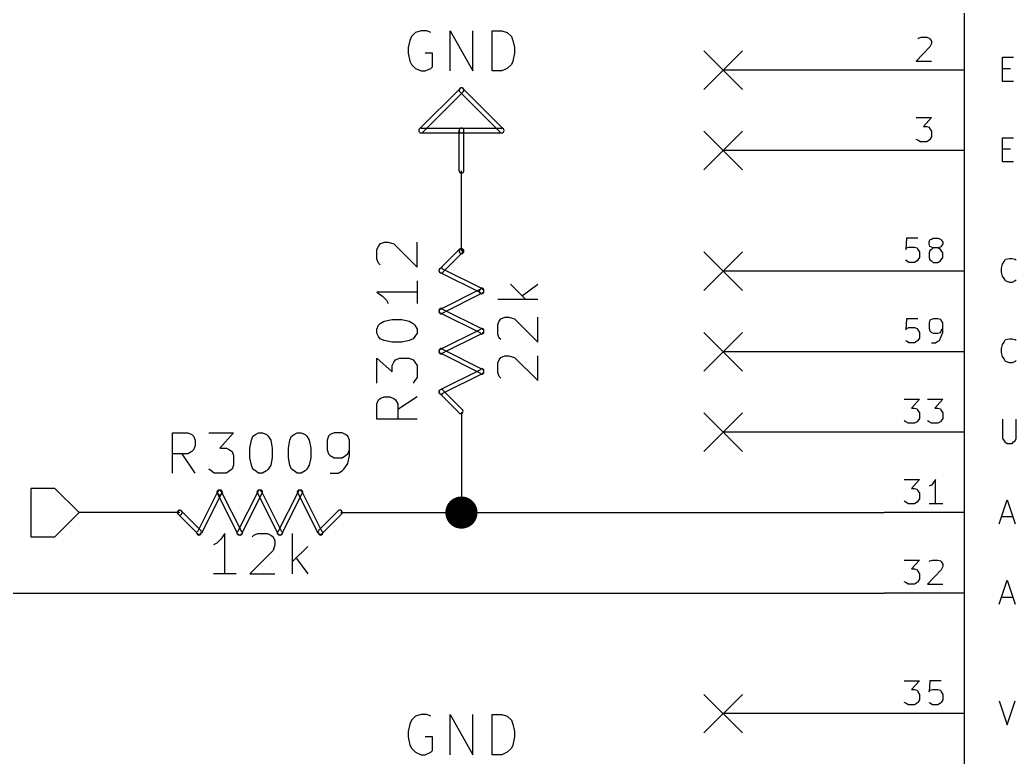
# Model space of a CAD drawing. Extents: x 10 to 287, y -200 to -10.
# Drawn here: x 76.87 to 108.31, y -121.39 to -98.11 of the extents above; entities that cross this region are included whole.
import ezdxf

# ---------------------------------------------------------------- set-up
doc = ezdxf.new("R2010")
doc.units = 0
doc.header["$MEASUREMENT"] = 0

msp = doc.modelspace()

# ---------------------------------------------------------------- linework, layer by layer
at = {"layer": 'Blue 2'}
for p, q in [((98.4504, -99.0854), (99.6696, -100.305)), ((99.6696, -99.0854), (98.4504, -100.305)), ((98.4504, -101.625), (99.6696, -102.845)), ((99.6696, -101.625), (98.4504, -102.845)), ((98.4504, -105.435), (99.6696, -106.655)), ((99.6696, -105.435), (98.4504, -106.655)), ((98.4504, -107.975), (99.6696, -109.195)), ((99.6696, -107.975), (98.4504, -109.195)), ((98.4504, -110.515), (99.6696, -111.735)), ((99.6696, -110.515), (98.4504, -111.735)), ((98.4504, -119.405), (99.6696, -120.625)), ((99.6696, -119.405), (98.4504, -120.625))]:
    msp.add_line(p, q, dxfattribs=at)
at = {"layer": 'Brown 2'}
for p, q in [((77.978, -112.903), (77.216, -112.903)), ((77.216, -112.903), (77.216, -114.427)), ((78.74, -113.665), (77.978, -112.903)), ((77.978, -114.427), (78.74, -113.665)), ((77.216, -114.427), (77.978, -114.427))]:
    msp.add_line(p, q, dxfattribs=at)
at = {"layer": 'Cyan 2'}
for p, q in [((89.2302, -98.6282), (89.1794, -98.7552)), ((89.3572, -98.5012), (89.2302, -98.6282)), ((89.535, -98.4504), (89.3572, -98.5012)), ((89.7128, -98.4504), (89.535, -98.4504)), ((89.8398, -98.5012), (89.7128, -98.4504)), ((90.4494, -99.7204), (90.4494, -98.4504)), ((90.4494, -98.4504), (91.1606, -99.7204)), ((91.1606, -99.7204), (91.1606, -98.4504)), ((91.7702, -99.7204), (91.7702, -98.4504)), ((91.7702, -98.4504), (92.075, -98.4504)), ((92.075, -98.4504), (92.2528, -98.5012)), ((92.2528, -98.5012), (92.3798, -98.6282)), ((92.3798, -98.6282), (92.4306, -98.7552)), ((89.1794, -98.7552), (89.1286, -98.9838)), ((89.1286, -98.9838), (89.1286, -99.1616)), ((92.4306, -98.7552), (92.4814, -98.9838)), ((92.4814, -98.9838), (92.4814, -99.1616)), ((89.1286, -99.1616), (89.1794, -99.4156)), ((89.8906, -99.1616), (89.662, -99.1616)), ((89.8906, -99.5934), (89.8906, -99.1616)), ((92.4814, -99.1616), (92.4306, -99.4156)), ((107.874, -100.051), (107.874, -99.2886)), ((107.874, -99.2886), (108.229, -99.2886)), ((89.1794, -99.4156), (89.2302, -99.5172)), ((89.2302, -99.5172), (89.3572, -99.6442)), ((89.8398, -99.6442), (89.8906, -99.5934)), ((92.3798, -99.5172), (92.2528, -99.6442)), ((92.4306, -99.4156), (92.3798, -99.5172)), ((89.3572, -99.6442), (89.535, -99.7204)), ((89.535, -99.7204), (89.662, -99.7204)), ((89.662, -99.7204), (89.8398, -99.6442)), ((92.075, -99.7204), (91.7702, -99.7204)), ((92.2528, -99.6442), (92.075, -99.7204)), ((107.874, -99.6442), (108.128, -99.6442)), ((108.229, -100.051), (107.874, -100.051)), ((107.874, -102.591), (107.874, -101.829)), ((107.874, -101.829), (108.229, -101.829)), ((107.874, -102.184), (108.128, -102.184)), ((108.229, -102.591), (107.874, -102.591)), ((88.138, -105.359), (88.1888, -105.258)), ((88.1888, -105.258), (88.2396, -105.181)), ((88.2396, -105.181), (88.3666, -105.131)), ((88.3666, -105.131), (88.4936, -105.131)), ((88.4936, -105.131), (88.6714, -105.181)), ((88.6714, -105.181), (89.408, -105.918)), ((89.408, -105.918), (89.408, -105.131)), ((88.138, -105.664), (88.138, -105.359)), ((88.1888, -105.791), (88.138, -105.664)), ((88.2396, -105.842), (88.1888, -105.791)), ((107.848, -105.943), (107.874, -105.816)), ((107.874, -105.816), (107.925, -105.74)), ((107.925, -105.74), (107.975, -105.664)), ((107.975, -105.664), (108.102, -105.639)), ((108.102, -105.639), (108.179, -105.639)), ((108.179, -105.639), (108.28, -105.664)), ((108.28, -105.664), (108.306, -105.689)), ((107.848, -106.07), (107.848, -105.943)), ((107.874, -106.197), (107.848, -106.07)), ((107.925, -106.274), (107.874, -106.197)), ((89.408, -106.35), (89.408, -107.061)), ((92.3544, -106.451), (92.837, -106.934)), ((92.7354, -106.807), (93.218, -106.451)), ((107.975, -106.35), (107.925, -106.274)), ((108.102, -106.401), (107.975, -106.35)), ((108.179, -106.401), (108.102, -106.401)), ((108.28, -106.35), (108.179, -106.401)), ((108.306, -106.324), (108.28, -106.35)), ((89.408, -106.705), (88.138, -106.705)), ((88.138, -106.705), (88.3158, -106.832)), ((88.3158, -106.832), (88.4428, -106.959)), ((88.4428, -106.959), (88.4936, -107.061)), ((93.218, -106.934), (91.948, -106.934)), ((92.0496, -107.544), (92.1766, -107.493)), ((92.1766, -107.493), (92.3036, -107.493)), ((92.3036, -107.493), (92.4814, -107.544)), ((93.218, -108.28), (93.218, -107.493)), ((88.138, -107.874), (88.1888, -107.747)), ((88.1888, -107.747), (88.2396, -107.696)), ((88.2396, -107.696), (88.3666, -107.62)), ((88.3666, -107.62), (88.6206, -107.569)), ((88.6206, -107.569), (88.9254, -107.569)), ((88.9254, -107.569), (89.154, -107.62)), ((89.154, -107.62), (89.281, -107.696)), ((89.281, -107.696), (89.3318, -107.747)), ((89.3318, -107.747), (89.408, -107.874)), ((91.948, -107.721), (91.9988, -107.62)), ((91.948, -108.026), (91.948, -107.721)), ((91.9988, -107.62), (92.0496, -107.544)), ((92.4814, -107.544), (93.218, -108.28)), ((88.138, -108.001), (88.138, -107.874)), ((88.1888, -108.102), (88.138, -108.001)), ((88.2396, -108.179), (88.1888, -108.102)), ((89.3318, -108.102), (89.281, -108.179)), ((89.408, -108.001), (89.3318, -108.102)), ((89.408, -107.874), (89.408, -108.001)), ((91.9988, -108.153), (91.948, -108.026)), ((88.3666, -108.229), (88.2396, -108.179)), ((88.6206, -108.28), (88.3666, -108.229)), ((88.9254, -108.28), (88.6206, -108.28)), ((89.154, -108.229), (88.9254, -108.28)), ((89.281, -108.179), (89.154, -108.229)), ((92.0496, -108.204), (91.9988, -108.153)), ((107.848, -108.483), (107.874, -108.356)), ((107.874, -108.356), (107.925, -108.28)), ((107.925, -108.28), (107.975, -108.204)), ((107.975, -108.204), (108.102, -108.179)), ((108.102, -108.179), (108.179, -108.179)), ((108.179, -108.179), (108.28, -108.204)), ((108.28, -108.204), (108.306, -108.229)), ((92.0496, -108.763), (92.1766, -108.712)), ((92.1766, -108.712), (92.3036, -108.712)), ((92.3036, -108.712), (92.4814, -108.763)), ((93.218, -109.499), (93.218, -108.712)), ((107.848, -108.61), (107.848, -108.483)), ((107.874, -108.737), (107.848, -108.61)), ((107.925, -108.814), (107.874, -108.737)), ((88.138, -109.576), (88.138, -108.788)), ((88.138, -108.788), (88.6206, -109.22)), ((88.6206, -109.017), (88.6714, -108.915)), ((88.6206, -109.22), (88.6206, -109.017)), ((88.6714, -108.915), (88.7222, -108.839)), ((88.7222, -108.839), (88.8492, -108.788)), ((88.8492, -108.788), (89.154, -108.788)), ((89.154, -108.788), (89.281, -108.839)), ((89.281, -108.839), (89.3318, -108.915)), ((89.3318, -108.915), (89.408, -109.017)), ((89.408, -109.017), (89.408, -109.398)), ((91.948, -108.941), (91.9988, -108.839)), ((91.948, -109.245), (91.948, -108.941)), ((91.9988, -108.839), (92.0496, -108.763)), ((92.4814, -108.763), (93.218, -109.499)), ((107.975, -108.89), (107.925, -108.814)), ((108.102, -108.941), (107.975, -108.89)), ((108.179, -108.941), (108.102, -108.941)), ((108.28, -108.89), (108.179, -108.941)), ((108.306, -108.864), (108.28, -108.89)), ((91.9988, -109.372), (91.948, -109.245)), ((92.0496, -109.423), (91.9988, -109.372)), ((89.3318, -109.499), (89.281, -109.576)), ((89.408, -109.398), (89.3318, -109.499)), ((88.2396, -110.058), (88.3666, -110.007)), ((88.3666, -110.007), (88.5444, -110.007)), ((88.5444, -110.007), (88.6714, -110.058)), ((89.408, -110.007), (88.7984, -110.414)), ((88.138, -110.236), (88.1888, -110.109)), ((88.138, -110.719), (88.138, -110.236)), ((88.1888, -110.109), (88.2396, -110.058)), ((88.6714, -110.058), (88.7222, -110.109)), ((88.7222, -110.109), (88.7984, -110.236)), ((88.7984, -110.236), (88.7984, -110.719)), ((89.408, -110.719), (88.138, -110.719)), ((107.874, -110.719), (107.874, -111.328)), ((108.306, -111.328), (108.306, -110.719)), ((81.6864, -112.42), (81.6864, -111.15)), ((81.6864, -111.15), (82.169, -111.15)), ((82.169, -111.15), (82.296, -111.201)), ((82.296, -111.201), (82.3468, -111.252)), ((82.3468, -111.252), (82.3976, -111.379)), ((82.8294, -111.15), (83.6168, -111.15)), ((83.6168, -111.15), (83.185, -111.633)), ((84.1756, -111.379), (84.2264, -111.252)), ((84.2264, -111.252), (84.3026, -111.201)), ((84.3026, -111.201), (84.4042, -111.15)), ((84.4042, -111.15), (84.5312, -111.15)), ((84.5312, -111.15), (84.6582, -111.201)), ((84.6582, -111.201), (84.709, -111.252)), ((84.709, -111.252), (84.7852, -111.379)), ((85.3948, -111.379), (85.4456, -111.252)), ((85.4456, -111.252), (85.5218, -111.201)), ((85.5218, -111.201), (85.6234, -111.15)), ((85.6234, -111.15), (85.7504, -111.15)), ((85.7504, -111.15), (85.8774, -111.201)), ((85.8774, -111.201), (85.9282, -111.252)), ((85.9282, -111.252), (86.0044, -111.379)), ((86.614, -111.252), (86.5632, -111.379)), ((86.6648, -111.201), (86.614, -111.252)), ((86.7918, -111.15), (86.6648, -111.201)), ((87.0458, -111.15), (86.7918, -111.15)), ((87.1474, -111.201), (87.0458, -111.15)), ((87.2236, -111.252), (87.1474, -111.201)), ((87.2744, -111.379), (87.2236, -111.252)), ((82.3976, -111.557), (82.3468, -111.684)), ((82.3976, -111.379), (82.3976, -111.557)), ((84.1248, -111.633), (84.1756, -111.379)), ((84.7852, -111.379), (84.836, -111.633)), ((85.344, -111.633), (85.3948, -111.379)), ((86.0044, -111.379), (86.0552, -111.633)), ((86.5632, -111.379), (86.5632, -111.684)), ((87.2744, -111.862), (87.2744, -111.379)), ((107.874, -111.328), (107.925, -111.404)), ((107.925, -111.404), (107.95, -111.43)), ((107.95, -111.43), (108.026, -111.481)), ((108.026, -111.481), (108.179, -111.481)), ((108.179, -111.481), (108.229, -111.43)), ((108.229, -111.43), (108.28, -111.404)), ((108.28, -111.404), (108.306, -111.328)), ((82.169, -111.811), (81.6864, -111.811)), ((82.3976, -112.42), (81.9912, -111.811)), ((82.296, -111.735), (82.169, -111.811)), ((82.3468, -111.684), (82.296, -111.735)), ((83.185, -111.633), (83.3882, -111.633)), ((83.3882, -111.633), (83.4898, -111.684)), ((83.4898, -111.684), (83.566, -111.735)), ((83.566, -111.735), (83.6168, -111.862)), ((83.6168, -111.862), (83.6168, -112.166)), ((84.1248, -111.938), (84.1248, -111.633)), ((84.836, -111.633), (84.836, -111.938)), ((85.344, -111.938), (85.344, -111.633)), ((86.0552, -111.633), (86.0552, -111.938)), ((86.5632, -111.684), (86.614, -111.811)), ((86.614, -111.811), (86.6648, -111.862)), ((86.6648, -111.862), (86.7918, -111.938)), ((87.0458, -111.938), (87.1474, -111.862)), ((87.1474, -111.862), (87.2236, -111.811)), ((87.2236, -111.811), (87.2744, -111.684)), ((87.2236, -112.116), (87.2744, -111.862)), ((83.6168, -112.166), (83.566, -112.293)), ((84.1756, -112.166), (84.1248, -111.938)), ((84.2264, -112.293), (84.1756, -112.166)), ((84.7852, -112.166), (84.709, -112.293)), ((84.836, -111.938), (84.7852, -112.166)), ((85.3948, -112.166), (85.344, -111.938)), ((85.4456, -112.293), (85.3948, -112.166)), ((86.0044, -112.166), (85.9282, -112.293)), ((86.0552, -111.938), (86.0044, -112.166)), ((86.7918, -111.938), (87.0458, -111.938)), ((87.0966, -112.293), (87.2236, -112.116)), ((82.9056, -112.344), (82.8294, -112.293)), ((83.0072, -112.42), (82.9056, -112.344)), ((83.3882, -112.42), (83.0072, -112.42)), ((83.4898, -112.344), (83.3882, -112.42)), ((83.566, -112.293), (83.4898, -112.344)), ((84.3026, -112.344), (84.2264, -112.293)), ((84.4042, -112.42), (84.3026, -112.344)), ((84.5312, -112.42), (84.4042, -112.42)), ((84.6582, -112.344), (84.5312, -112.42)), ((84.709, -112.293), (84.6582, -112.344)), ((85.5218, -112.344), (85.4456, -112.293)), ((85.6234, -112.42), (85.5218, -112.344)), ((85.7504, -112.42), (85.6234, -112.42)), ((85.8774, -112.344), (85.7504, -112.42)), ((85.9282, -112.293), (85.8774, -112.344)), ((86.6648, -112.42), (86.9188, -112.42)), ((86.9188, -112.42), (87.0458, -112.344)), ((87.0458, -112.344), (87.0966, -112.293)), ((107.772, -114.021), (108.026, -113.259)), ((108.026, -113.259), (108.28, -114.021)), ((107.848, -113.792), (108.204, -113.792)), ((83.3374, -114.325), (83.2104, -114.503)), ((83.3374, -115.595), (83.3374, -114.325)), ((84.201, -114.427), (84.2518, -114.376)), ((84.2518, -114.376), (84.3788, -114.325)), ((84.3788, -114.325), (84.6836, -114.325)), ((84.6836, -114.325), (84.7852, -114.376)), ((84.7852, -114.376), (84.8614, -114.427)), ((85.471, -115.595), (85.471, -114.325)), ((83.0834, -114.63), (82.9818, -114.681)), ((83.2104, -114.503), (83.0834, -114.63)), ((84.8614, -114.427), (84.9122, -114.554)), ((84.9122, -114.681), (84.8614, -114.859)), ((84.9122, -114.554), (84.9122, -114.681)), ((84.8614, -114.859), (84.1248, -115.595)), ((85.9536, -114.732), (85.471, -115.214)), ((85.598, -115.113), (85.9536, -115.595)), ((83.693, -115.595), (82.9818, -115.595)), ((84.1248, -115.595), (84.9122, -115.595)), ((107.772, -116.561), (108.026, -115.799)), ((108.026, -115.799), (108.28, -116.561)), ((107.848, -116.332), (108.204, -116.332)), ((107.772, -119.609), (108.026, -120.371)), ((108.026, -120.371), (108.28, -119.609)), ((89.535, -120.04), (89.3572, -120.091)), ((89.7128, -120.04), (89.535, -120.04)), ((89.8398, -120.091), (89.7128, -120.04)), ((90.4494, -121.31), (90.4494, -120.04)), ((90.4494, -120.04), (91.1606, -121.31)), ((91.1606, -121.31), (91.1606, -120.04)), ((91.7702, -121.31), (91.7702, -120.04)), ((91.7702, -120.04), (92.075, -120.04)), ((92.075, -120.04), (92.2528, -120.091)), ((89.1794, -120.345), (89.1286, -120.574)), ((89.2302, -120.218), (89.1794, -120.345)), ((89.3572, -120.091), (89.2302, -120.218)), ((92.2528, -120.091), (92.3798, -120.218)), ((92.3798, -120.218), (92.4306, -120.345)), ((92.4306, -120.345), (92.4814, -120.574)), ((89.1286, -120.574), (89.1286, -120.752)), ((92.4814, -120.574), (92.4814, -120.752)), ((89.1286, -120.752), (89.1794, -121.006)), ((89.1794, -121.006), (89.2302, -121.107)), ((89.8906, -120.752), (89.662, -120.752)), ((89.8906, -121.183), (89.8906, -120.752)), ((92.4306, -121.006), (92.3798, -121.107)), ((92.4814, -120.752), (92.4306, -121.006)), ((89.2302, -121.107), (89.3572, -121.234)), ((89.3572, -121.234), (89.535, -121.31)), ((89.535, -121.31), (89.662, -121.31)), ((89.662, -121.31), (89.8398, -121.234)), ((89.8398, -121.234), (89.8906, -121.183)), ((92.075, -121.31), (91.7702, -121.31)), ((92.2528, -121.234), (92.075, -121.31)), ((92.3798, -121.107), (92.2528, -121.234))]:
    msp.add_line(p, q, dxfattribs=at)
at = {"layer": 'Green 2'}
for p, q in [((104.14, -99.695), (99.06, -99.695)), ((104.14, -102.235), (99.06, -102.235)), ((90.805, -104.14), (90.805, -102.87)), ((104.14, -106.045), (99.06, -106.045)), ((104.14, -108.585), (99.06, -108.585)), ((104.14, -111.125), (99.06, -111.125)), ((90.805, -111.76), (90.805, -113.665)), ((80.645, -113.665), (78.74, -113.665)), ((88.265, -113.665), (104.14, -113.665)), ((62.865, -116.205), (104.14, -116.205)), ((104.14, -120.015), (99.06, -120.015))]:
    msp.add_line(p, q, dxfattribs=at)
at = {"layer": 'Green 2', "const_width": 0.508}
msp.add_lwpolyline([(90.551, -113.665, 1), (91.059, -113.665, 1)], format="xyb", close=True, dxfattribs=at)
at = {"layer": 'Red 2'}
for p, q in [((106.68, -142.875), (106.68, -48.895)), ((105.207, -98.7044), (105.232, -98.679)), ((105.232, -98.679), (105.308, -98.6536)), ((105.308, -98.6536), (105.486, -98.6536)), ((105.486, -98.6536), (105.562, -98.679)), ((105.562, -98.679), (105.588, -98.7044)), ((105.588, -98.9584), (105.156, -99.4156)), ((105.588, -98.7044), (105.639, -98.7806)), ((105.639, -98.8568), (105.588, -98.9584)), ((105.639, -98.7806), (105.639, -98.8568)), ((105.156, -99.4156), (105.639, -99.4156)), ((106.68, -99.695), (104.14, -99.695)), ((89.4842, -101.549), (90.7542, -100.279)), ((89.5858, -101.651), (90.8558, -100.381)), ((90.7542, -100.381), (92.0242, -101.651)), ((90.8558, -100.279), (92.1258, -101.549)), ((105.156, -101.194), (105.639, -101.194)), ((105.639, -101.194), (105.385, -101.473)), ((89.535, -101.524), (90.805, -101.524)), ((90.805, -101.524), (92.075, -101.524)), ((105.385, -101.473), (105.486, -101.473)), ((105.486, -101.473), (105.562, -101.498)), ((105.562, -101.498), (105.588, -101.549)), ((89.535, -101.676), (90.805, -101.676)), ((90.7288, -102.87), (90.7288, -101.6)), ((90.805, -101.676), (92.075, -101.676)), ((90.8812, -102.87), (90.8812, -101.6)), ((105.588, -101.549), (105.639, -101.625)), ((105.639, -101.803), (105.588, -101.879)), ((105.639, -101.625), (105.639, -101.803)), ((105.207, -101.905), (105.156, -101.879)), ((105.283, -101.956), (105.207, -101.905)), ((105.486, -101.956), (105.283, -101.956)), ((105.562, -101.905), (105.486, -101.956)), ((105.588, -101.879), (105.562, -101.905)), ((106.68, -102.235), (104.14, -102.235)), ((90.805, -105.41), (90.805, -104.14)), ((104.851, -105.004), (104.826, -105.359)), ((105.207, -105.004), (104.851, -105.004)), ((104.851, -105.308), (104.927, -105.283)), ((104.927, -105.283), (105.105, -105.283)), ((105.105, -105.283), (105.181, -105.308)), ((105.562, -105.131), (105.588, -105.054)), ((105.562, -105.181), (105.562, -105.131)), ((105.588, -105.258), (105.562, -105.181)), ((105.588, -105.054), (105.639, -105.029)), ((105.639, -105.283), (105.588, -105.258)), ((105.639, -105.029), (105.689, -105.004)), ((105.689, -105.308), (105.639, -105.283)), ((105.689, -105.004), (105.842, -105.004)), ((105.842, -105.004), (105.918, -105.029)), ((105.918, -105.283), (105.842, -105.308)), ((105.918, -105.029), (105.943, -105.054)), ((105.943, -105.258), (105.918, -105.283)), ((105.943, -105.054), (105.994, -105.131)), ((105.994, -105.181), (105.943, -105.258)), ((105.994, -105.131), (105.994, -105.181)), ((90.1192, -105.969), (90.7288, -105.359)), ((90.2208, -106.07), (90.8304, -105.461)), ((104.826, -105.359), (104.851, -105.308)), ((105.181, -105.308), (105.207, -105.359)), ((105.207, -105.359), (105.258, -105.435)), ((105.258, -105.613), (105.207, -105.689)), ((105.258, -105.435), (105.258, -105.613)), ((105.588, -105.385), (105.562, -105.461)), ((105.562, -105.461), (105.562, -105.613)), ((105.562, -105.613), (105.588, -105.689)), ((105.639, -105.359), (105.588, -105.385)), ((105.689, -105.308), (105.639, -105.359)), ((105.842, -105.308), (105.689, -105.308)), ((105.918, -105.359), (105.842, -105.308)), ((105.943, -105.385), (105.918, -105.359)), ((105.994, -105.461), (105.943, -105.385)), ((105.943, -105.689), (105.994, -105.613)), ((105.994, -105.613), (105.994, -105.461)), ((104.851, -105.715), (104.826, -105.689)), ((104.927, -105.766), (104.851, -105.715)), ((105.105, -105.766), (104.927, -105.766)), ((105.181, -105.715), (105.105, -105.766)), ((105.207, -105.689), (105.181, -105.715)), ((105.588, -105.689), (105.639, -105.715)), ((105.639, -105.715), (105.689, -105.766)), ((105.689, -105.766), (105.842, -105.766)), ((105.842, -105.766), (105.918, -105.715)), ((105.918, -105.715), (105.943, -105.689)), ((91.4146, -106.731), (90.1446, -106.096)), ((91.4654, -106.604), (90.1954, -105.969)), ((106.68, -106.045), (104.14, -106.045)), ((90.1446, -107.239), (91.4146, -106.604)), ((90.1954, -107.366), (91.4654, -106.731)), ((91.4146, -108.001), (90.1446, -107.366)), ((91.4654, -107.874), (90.1954, -107.239)), ((104.851, -107.544), (104.826, -107.899)), ((105.207, -107.544), (104.851, -107.544)), ((105.588, -107.594), (105.562, -107.671)), ((105.562, -107.671), (105.562, -107.848)), ((105.639, -107.569), (105.588, -107.594)), ((105.689, -107.544), (105.639, -107.569)), ((105.842, -107.544), (105.689, -107.544)), ((105.918, -107.569), (105.842, -107.544)), ((105.943, -107.594), (105.918, -107.569)), ((105.994, -107.671), (105.943, -107.594)), ((105.994, -107.975), (105.994, -107.671)), ((90.1446, -108.509), (91.4146, -107.874)), ((90.1954, -108.636), (91.4654, -108.001)), ((104.826, -107.899), (104.851, -107.848)), ((104.851, -107.848), (104.927, -107.823)), ((104.927, -107.823), (105.105, -107.823)), ((105.105, -107.823), (105.181, -107.848)), ((105.181, -107.848), (105.207, -107.899)), ((105.207, -107.899), (105.258, -107.975)), ((105.258, -107.975), (105.258, -108.153)), ((105.562, -107.848), (105.588, -107.925)), ((105.588, -107.925), (105.639, -107.975)), ((105.639, -107.975), (105.689, -108.001)), ((105.689, -108.001), (105.842, -108.001)), ((105.842, -108.001), (105.918, -107.975)), ((105.893, -108.229), (105.943, -108.102)), ((105.918, -107.975), (105.943, -107.925)), ((105.943, -107.925), (105.994, -107.848)), ((105.943, -108.102), (105.994, -107.975)), ((104.851, -108.255), (104.826, -108.229)), ((104.927, -108.306), (104.851, -108.255)), ((105.105, -108.306), (104.927, -108.306)), ((105.181, -108.255), (105.105, -108.306)), ((105.207, -108.229), (105.181, -108.255)), ((105.258, -108.153), (105.207, -108.229)), ((105.639, -108.306), (105.766, -108.306)), ((105.766, -108.306), (105.842, -108.255)), ((105.842, -108.255), (105.893, -108.229)), ((91.4146, -109.271), (90.1446, -108.636)), ((91.4654, -109.144), (90.1954, -108.509)), ((106.68, -108.585), (104.14, -108.585)), ((90.1446, -109.779), (91.4146, -109.144)), ((90.1954, -109.906), (91.4654, -109.271)), ((90.7288, -110.515), (90.1192, -109.906)), ((90.8304, -110.414), (90.2208, -109.804)), ((104.775, -110.084), (105.258, -110.084)), ((105.258, -110.084), (105.004, -110.363)), ((105.512, -110.084), (105.994, -110.084)), ((105.994, -110.084), (105.74, -110.363)), ((90.805, -110.49), (90.805, -111.76)), ((105.004, -110.363), (105.105, -110.363)), ((105.105, -110.363), (105.181, -110.388)), ((105.181, -110.388), (105.207, -110.439)), ((105.207, -110.439), (105.258, -110.515)), ((105.258, -110.515), (105.258, -110.693)), ((105.74, -110.363), (105.842, -110.363)), ((105.842, -110.363), (105.918, -110.388)), ((105.918, -110.388), (105.943, -110.439)), ((105.943, -110.439), (105.994, -110.515)), ((105.994, -110.515), (105.994, -110.693)), ((104.826, -110.795), (104.775, -110.769)), ((104.902, -110.846), (104.826, -110.795)), ((105.105, -110.846), (104.902, -110.846)), ((105.181, -110.795), (105.105, -110.846)), ((105.207, -110.769), (105.181, -110.795)), ((105.258, -110.693), (105.207, -110.769)), ((105.562, -110.795), (105.512, -110.769)), ((105.639, -110.846), (105.562, -110.795)), ((105.842, -110.846), (105.639, -110.846)), ((105.918, -110.795), (105.842, -110.846)), ((105.943, -110.769), (105.918, -110.795)), ((105.994, -110.693), (105.943, -110.769)), ((106.68, -111.125), (104.14, -111.125)), ((104.775, -112.624), (105.258, -112.624)), ((105.258, -112.624), (105.004, -112.903)), ((105.639, -112.801), (105.562, -112.827)), ((105.689, -112.725), (105.639, -112.801)), ((105.766, -112.624), (105.689, -112.725)), ((105.766, -113.386), (105.766, -112.624)), ((83.1088, -113.005), (82.4738, -114.275)), ((83.2358, -113.055), (82.6008, -114.325)), ((83.7438, -114.325), (83.1088, -113.055)), ((83.8708, -114.275), (83.2358, -113.005)), ((84.3788, -113.005), (83.7438, -114.275)), ((84.5058, -113.055), (83.8708, -114.325)), ((85.0138, -114.325), (84.3788, -113.055)), ((85.1408, -114.275), (84.5058, -113.005)), ((85.6488, -113.005), (85.0138, -114.275)), ((85.7758, -113.055), (85.1408, -114.325)), ((86.2838, -114.325), (85.6488, -113.055)), ((86.4108, -114.275), (85.7758, -113.005)), ((105.004, -112.903), (105.105, -112.903)), ((105.105, -112.903), (105.181, -112.928)), ((105.181, -112.928), (105.207, -112.979)), ((105.207, -112.979), (105.258, -113.055)), ((105.258, -113.055), (105.258, -113.233)), ((104.826, -113.335), (104.775, -113.309)), ((104.902, -113.386), (104.826, -113.335)), ((105.105, -113.386), (104.902, -113.386)), ((105.181, -113.335), (105.105, -113.386)), ((105.207, -113.309), (105.181, -113.335)), ((105.258, -113.233), (105.207, -113.309)), ((105.994, -113.386), (105.562, -113.386)), ((81.915, -113.665), (80.645, -113.665)), ((82.4738, -114.325), (81.8642, -113.716)), ((82.5754, -114.224), (81.9658, -113.614)), ((86.9188, -113.614), (86.3092, -114.224)), ((87.0204, -113.716), (86.4108, -114.325)), ((86.995, -113.665), (88.265, -113.665)), ((106.68, -113.665), (104.14, -113.665)), ((104.775, -115.164), (105.258, -115.164)), ((105.258, -115.164), (105.004, -115.443)), ((105.562, -115.214), (105.588, -115.189)), ((105.588, -115.189), (105.664, -115.164)), ((105.664, -115.164), (105.842, -115.164)), ((105.842, -115.164), (105.918, -115.189)), ((105.918, -115.189), (105.943, -115.214)), ((105.943, -115.214), (105.994, -115.291)), ((105.994, -115.291), (105.994, -115.367)), ((105.004, -115.443), (105.105, -115.443)), ((105.105, -115.443), (105.181, -115.468)), ((105.181, -115.468), (105.207, -115.519)), ((105.207, -115.519), (105.258, -115.595)), ((105.258, -115.595), (105.258, -115.773)), ((105.943, -115.468), (105.512, -115.926)), ((105.994, -115.367), (105.943, -115.468)), ((104.826, -115.875), (104.775, -115.849)), ((104.902, -115.926), (104.826, -115.875)), ((105.105, -115.926), (104.902, -115.926)), ((105.181, -115.875), (105.105, -115.926)), ((105.207, -115.849), (105.181, -115.875)), ((105.258, -115.773), (105.207, -115.849)), ((105.512, -115.926), (105.994, -115.926)), ((106.68, -116.205), (104.14, -116.205)), ((104.775, -118.974), (105.258, -118.974)), ((105.258, -118.974), (105.004, -119.253)), ((105.588, -118.974), (105.562, -119.329)), ((105.943, -118.974), (105.588, -118.974)), ((105.004, -119.253), (105.105, -119.253)), ((105.105, -119.253), (105.181, -119.278)), ((105.181, -119.278), (105.207, -119.329)), ((105.207, -119.329), (105.258, -119.405)), ((105.258, -119.405), (105.258, -119.583)), ((105.562, -119.329), (105.588, -119.278)), ((105.588, -119.278), (105.664, -119.253)), ((105.664, -119.253), (105.842, -119.253)), ((105.842, -119.253), (105.918, -119.278)), ((105.918, -119.278), (105.943, -119.329)), ((105.943, -119.329), (105.994, -119.405)), ((105.994, -119.405), (105.994, -119.583)), ((104.826, -119.685), (104.775, -119.659)), ((104.902, -119.736), (104.826, -119.685)), ((105.105, -119.736), (104.902, -119.736)), ((105.181, -119.685), (105.105, -119.736)), ((105.207, -119.659), (105.181, -119.685)), ((105.258, -119.583), (105.207, -119.659)), ((105.588, -119.685), (105.562, -119.659)), ((105.664, -119.736), (105.588, -119.685)), ((105.842, -119.736), (105.664, -119.736)), ((105.918, -119.685), (105.842, -119.736)), ((105.943, -119.659), (105.918, -119.685)), ((105.994, -119.583), (105.943, -119.659)), ((106.68, -120.015), (104.14, -120.015))]:
    msp.add_line(p, q, dxfattribs=at)
for centre, start, end in [((90.805, -100.33), 45, 225), ((90.805, -100.33), 315, 495), ((89.535, -101.6), 90, 270), ((90.805, -101.6), 360, 540), ((90.805, -101.6), 90, 270), ((90.805, -101.6), 270, 450), ((92.075, -101.6), 270, 450), ((89.535, -101.6), 135, 315), ((92.075, -101.6), 225, 405), ((90.805, -102.87), 180, 360), ((90.7796, -105.41), 315, 495), ((90.805, -105.41), 0, 180), ((90.805, -105.41), 180, 360), ((90.17, -106.02), 423.435, 603.435), ((90.17, -106.02), 135, 315), ((91.44, -106.68), 0, 180), ((91.44, -106.68), 180, 360), ((91.44, -106.655), 296.565, 476.565), ((91.44, -106.68), 243.435, 423.435), ((90.17, -107.29), 423.435, 603.435), ((90.17, -107.315), 116.565, 296.565), ((91.44, -107.925), 296.565, 476.565), ((91.44, -107.95), 243.435, 423.435), ((90.17, -108.56), 423.435, 603.435), ((90.17, -108.585), 116.565, 296.565), ((91.44, -109.195), 296.565, 476.565), ((91.44, -109.22), 243.435, 423.435), ((90.17, -109.855), 405, 585), ((90.17, -109.855), 116.565, 296.565), ((90.7796, -110.465), 225, 405), ((83.1596, -113.03), 386.565, 566.565), ((83.185, -113.03), 0, 180), ((83.185, -113.03), 180, 360), ((83.185, -113.03), 333.435, 513.435), ((84.4296, -113.03), 386.565, 566.565), ((84.455, -113.03), 333.435, 513.435), ((85.6996, -113.03), 386.565, 566.565), ((85.725, -113.03), 333.435, 513.435), ((81.915, -113.665), 405, 585), ((81.915, -113.665), 0, 180), ((81.915, -113.665), 180, 360), ((86.9696, -113.665), 315, 495), ((82.5246, -114.3), 513.435, 693.435), ((82.5246, -114.275), 225, 405), ((83.7946, -114.3), 513.435, 693.435), ((83.82, -114.3), 206.565, 386.565), ((85.0646, -114.3), 513.435, 693.435), ((85.09, -114.3), 206.565, 386.565), ((86.36, -114.275), 495, 675), ((86.36, -114.3), 206.565, 386.565)]:
    msp.add_arc(centre, 0.0762, start, end, dxfattribs=at)

doc.saveas('drawing.dxf')
